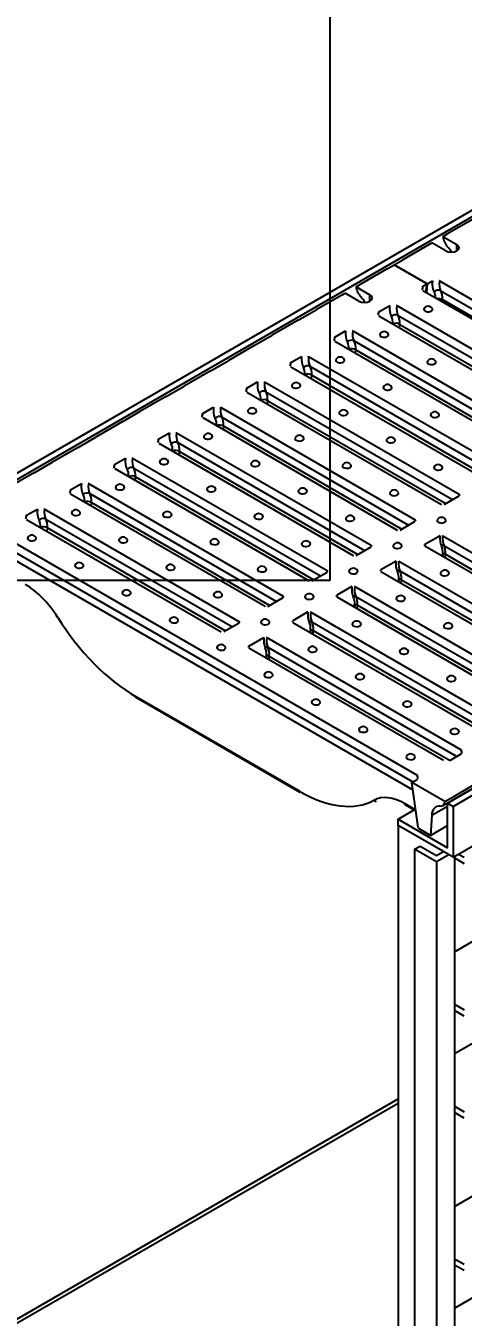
# Paper-space layout 'Layout1' of a CAD drawing. Extents: x -5 to 21.5, y -3 to 17.1.
# Drawn here: x 14.308 to 15.095, y 9.471 to 11.791 of the extents above; entities that cross this region are included whole.
import ezdxf

# ---------------------------------------------------------------- set-up
doc = ezdxf.new("R2010")
doc.units = 0
doc.header["$LTSCALE"] = 0.015748
doc.header["$MEASUREMENT"] = 0
doc.layers.add('Visible Edges', color=7, linetype='Continuous', lineweight=25)
doc.styles.add('ROMANS', font='romans.shx', dxfattribs={"height": 1.75})
doc.dimstyles.new('DEFAULT-ANSI', dxfattribs={"dimtxt": 0.12, "dimasz": 1.5, "dimexe": 0.125, "dimexo": 0.0625, "dimgap": 0.031496, "dimtad": 0, "dimtih": 1, "dimtoh": 1, "dimrnd": 1e-08, "dimzin": 0, "dimdsep": 46, "dimtxsty": 'ROMANS', "dimcen": 0.09, "dimdle": 0.393701, "dimclrd": 47, "dimclre": 47, "dimclrt": 47, "dimadec": 0, "dimazin": 0, "dimtfac": 1, "dimtofl": 0, "dimtmove": 0, "dimatfit": 3, "dimfxl": 0, "dimtolj": 1, "dimtzin": 0, "dimlwd": 25, "dimlwe": 25, "dimarcsym": 0})

# ---------------------------------------------------------------- blocks, each defined once
blk = doc.blocks.new('*D10')
at = {"color": 47, "lineweight": 25}
for p, q in [((14.8545, 15.4239), (14.8545, 16.9239)), ((11.3915, 13.9239), (14.9795, 13.9239)), ((11.3915, 13.7943), (14.9795, 13.7943)), ((14.8545, 12.2943), (14.8545, 10.7943)), ((14.8545, 10.7943), (13.3545, 10.7943))]:
    blk.add_line(p, q, dxfattribs=at)
at = {"color": 47}
for points in [[(14.6045, 15.4239), (15.1045, 15.4239), (14.8545, 13.9239)], [(14.6045, 12.2943), (15.1045, 12.2943), (14.8545, 13.7943)]]:
    blk.add_solid(points, dxfattribs=at)
at = {"layer": 'Defpoints', "color": 0}
for p in [(11.329, 13.9239), (11.329, 13.7943), (14.8545, 13.7943)]:
    blk.add_point(p, dxfattribs=at)
at = {"color": 47, "insert": (11.942, 10.7943), "char_height": 1, "attachment_point": 5, "style": 'ROMANS'}
blk.add_mtext('\\A1;0.81', dxfattribs=at)

psp = doc.layouts.get("Layout1")

# ---------------------------------------------------------------- linework, layer by layer
at = {"layer": 'Visible Edges', "color": 7, "linetype": 'Continuous', "lineweight": 25}
for p, q in [((14.1657, 10.9145), (17.4326, 12.8007)), ((14.1756, 10.9088), (17.4425, 12.7949)), ((15.0666, 10.3944), (18.3334, 12.2805)), ((15.0765, 10.3887), (18.3433, 12.2748)), ((15.1125, 11.444), (15.0654, 11.4168)), ((15.0333, 11.3983), (14.9862, 11.3711)), ((15.0333, 11.3983), (15.0383, 11.4012)), ((15.0632, 11.3868), (15.0383, 11.4012)), ((15.0581, 11.4126), (15.0654, 11.4168)), ((15.0581, 11.4126), (15.083, 11.3982)), ((15.083, 11.3868), (15.083, 11.3982)), ((14.9565, 11.3539), (14.9093, 11.3267)), ((14.9565, 11.3539), (14.9702, 11.3618)), ((14.9702, 11.3618), (14.9862, 11.3711)), ((15.0296, 11.3275), (14.9702, 11.3618)), ((14.9702, 11.3618), (15.0296, 11.3275)), ((14.9021, 11.3225), (14.9093, 11.3267)), ((15.0222, 11.3233), (15.0296, 11.3275)), ((15.0273, 11.313), (15.0296, 11.3275)), ((15.0296, 11.3275), (15.0286, 11.3123)), ((15.0296, 11.3275), (15.0392, 11.3331)), ((15.0296, 11.3275), (15.0296, 11.3275)), ((15.0519, 11.3331), (15.8014, 10.9004)), ((14.8773, 11.3082), (14.8301, 11.281)), ((14.8773, 11.3082), (14.8823, 11.3111)), ((14.9072, 11.2967), (14.8823, 11.3111)), ((14.9021, 11.3225), (14.927, 11.3081)), ((14.927, 11.2967), (14.927, 11.3081)), ((15.0222, 11.3159), (15.7717, 10.8832)), ((15.0543, 11.3153), (15.7935, 10.8884)), ((14.7981, 11.2625), (14.8301, 11.281)), ((14.943, 11.2776), (14.9624, 11.2888)), ((14.9751, 11.2887), (15.325, 11.0867)), ((15.0573, 11.2957), (15.0575, 11.2993)), ((15.0575, 11.2993), (15.7804, 10.8819)), ((14.7981, 11.2625), (14.7509, 11.2353)), ((14.943, 11.2702), (15.2929, 11.0682)), ((14.9774, 11.2709), (15.3132, 11.0771)), ((14.7189, 11.2167), (14.7509, 11.2353)), ((14.8638, 11.2318), (14.8832, 11.243)), ((14.8959, 11.243), (15.2458, 11.041)), ((14.9803, 11.2487), (14.9807, 11.2549)), ((14.9807, 11.2549), (15.301, 11.07)), ((14.7189, 11.2167), (14.6718, 11.1895)), ((14.8638, 11.2245), (15.2137, 11.0225)), ((14.8983, 11.2252), (15.234, 11.0313)), ((14.9011, 11.203), (14.9015, 11.2092)), ((14.9015, 11.2092), (15.2218, 11.0243)), ((14.6397, 11.171), (14.6718, 11.1895)), ((14.7846, 11.1861), (14.804, 11.1973)), ((14.8167, 11.1973), (15.1666, 10.9953)), ((14.6397, 11.171), (14.5926, 11.1438)), ((14.7847, 11.1788), (15.1345, 10.9768)), ((14.8191, 11.1795), (15.1548, 10.9856)), ((14.8219, 11.1573), (14.8223, 11.1635)), ((14.8223, 11.1635), (15.1426, 10.9785)), ((14.5605, 11.1253), (14.5926, 11.1438)), ((14.7054, 11.1404), (14.7248, 11.1516)), ((14.7375, 11.1516), (15.0874, 10.9496)), ((14.5605, 11.1253), (14.5134, 11.0981)), ((14.7055, 11.133), (15.0553, 10.931)), ((14.7399, 11.1337), (15.0756, 10.9399)), ((14.7427, 11.1116), (14.7431, 11.1177)), ((14.7431, 11.1177), (15.0634, 10.9328)), ((14.4813, 11.0796), (14.5134, 11.0981)), ((14.6262, 11.0947), (14.6456, 11.1059)), ((14.6583, 11.1058), (15.0082, 10.9038)), ((14.4813, 11.0796), (14.4342, 11.0524)), ((14.6263, 11.0873), (14.9761, 10.8853)), ((14.6607, 11.088), (14.9964, 10.8942)), ((14.6635, 11.0658), (14.6639, 11.072)), ((14.6639, 11.072), (14.9842, 10.8871)), ((14.4021, 11.0339), (14.4342, 11.0524)), ((14.547, 11.0489), (14.5664, 11.0601)), ((14.5791, 11.0601), (14.929, 10.8581)), ((14.4021, 11.0339), (14.355, 11.0066)), ((14.5471, 11.0416), (14.8969, 10.8396)), ((14.5815, 11.0423), (14.9172, 10.8484)), ((14.5843, 11.0201), (14.5847, 11.0263)), ((14.5847, 11.0263), (14.905, 10.8414)), ((14.3229, 10.9881), (14.355, 11.0066)), ((14.4678, 11.0032), (14.4872, 11.0144)), ((14.4999, 11.0144), (14.8498, 10.8124)), ((14.3229, 10.9881), (14.2758, 10.9609)), ((14.4679, 10.9959), (14.8177, 10.7939)), ((14.5023, 10.9966), (14.8381, 10.8027)), ((14.5051, 10.9744), (14.5055, 10.9806)), ((14.5055, 10.9806), (14.8258, 10.7956)), ((14.3886, 10.9575), (14.408, 10.9687)), ((14.4207, 10.9687), (14.7706, 10.7667)), ((14.3887, 10.9502), (14.7386, 10.7482)), ((14.4231, 10.9508), (14.7589, 10.757)), ((14.4259, 10.9287), (14.4263, 10.9348)), ((14.4263, 10.9348), (14.7466, 10.7499)), ((15.0603, 10.931), (15.0874, 10.9467)), ((14.3094, 10.9118), (14.3288, 10.923)), ((14.3416, 10.9229), (14.6914, 10.7209)), ((14.3095, 10.9044), (14.6594, 10.7024)), ((14.3439, 10.9051), (14.6797, 10.7113)), ((14.3467, 10.8829), (14.3471, 10.8891)), ((14.3471, 10.8891), (14.6674, 10.7042)), ((14.9811, 10.8853), (15.0082, 10.901)), ((14.2624, 10.8772), (15.0119, 10.4445)), ((15.053, 10.8751), (15.0259, 10.8595)), ((15.058, 10.8751), (15.4078, 10.6731)), ((14.2647, 10.8594), (15.004, 10.4326)), ((14.2679, 10.8434), (15.0042, 10.4183)), ((14.9019, 10.8396), (14.929, 10.8552)), ((15.0259, 10.8566), (15.3758, 10.6546)), ((15.0578, 10.842), (15.0575, 10.8384)), ((15.06, 10.8574), (15.3999, 10.6612)), ((15.0622, 10.8357), (15.0627, 10.8418)), ((15.0627, 10.8418), (15.3876, 10.6541)), ((14.9738, 10.8294), (14.9467, 10.8137)), ((14.9788, 10.8294), (15.3286, 10.6274)), ((14.8227, 10.7939), (14.8498, 10.8095)), ((14.9467, 10.8109), (15.2966, 10.6089)), ((14.9786, 10.7963), (14.9783, 10.7926)), ((14.9808, 10.8117), (15.3207, 10.6155)), ((14.983, 10.7899), (14.9835, 10.796)), ((14.9835, 10.796), (15.3084, 10.6084)), ((14.8946, 10.7837), (14.8675, 10.768)), ((14.8996, 10.7837), (15.2494, 10.5817)), ((14.7435, 10.7481), (14.7707, 10.7638)), ((14.8675, 10.7652), (15.2174, 10.5632)), ((14.8994, 10.7506), (14.8991, 10.7469)), ((14.9017, 10.766), (15.2416, 10.5697)), ((14.9038, 10.7442), (14.9043, 10.7503)), ((14.9043, 10.7503), (15.2293, 10.5627)), ((14.8154, 10.738), (14.7883, 10.7223)), ((14.8204, 10.7379), (15.1702, 10.5359)), ((14.6915, 10.7181), (14.6643, 10.7024)), ((14.7883, 10.7194), (15.1382, 10.5174)), ((14.8202, 10.7048), (14.8199, 10.7012)), ((14.8225, 10.7203), (15.1624, 10.524)), ((14.8246, 10.6985), (14.8251, 10.7046)), ((14.8251, 10.7046), (15.1501, 10.517)), ((14.7091, 10.6766), (14.7362, 10.6922)), ((14.7412, 10.6922), (15.0911, 10.4902)), ((14.7091, 10.6737), (15.059, 10.4717)), ((14.741, 10.6591), (14.7407, 10.6555)), ((14.7433, 10.6745), (15.0832, 10.4783)), ((14.7454, 10.6528), (14.7459, 10.6589)), ((14.7459, 10.6589), (15.0709, 10.4713)), ((14.8004, 10.416), (14.5053, 10.5864)), ((14.506, 10.5849), (14.8011, 10.4145)), ((15.0765, 10.2973), (15.4243, 10.4981)), ((15.0717, 10.4717), (15.0911, 10.4829)), ((15.0023, 10.4316), (15.0119, 10.4372)), ((15.0616, 10.3973), (15.0023, 10.4316)), ((15.0138, 10.3515), (15.0023, 10.4316)), ((15.0744, 10.3995), (15.1196, 10.4256)), ((15.0776, 10.4065), (15.1248, 10.4337)), ((15.0776, 10.4065), (15.1248, 10.4337)), ((15.0579, 10.39), (15.0744, 10.3995)), ((15.0616, 10.3973), (15.0776, 10.4065)), ((14.9775, 10.3659), (15.0065, 10.3826)), ((15.0094, 10.382), (14.9902, 10.393)), ((14.9909, 10.3916), (15.0096, 10.3808)), ((15.038, 10.3727), (15.0666, 10.3892)), ((15.0666, 10.3944), (15.0765, 10.3887)), ((15.0666, 10.3144), (15.0666, 10.3944)), ((15.0765, 10.3887), (15.0765, 10.2973)), ((14.9775, 10.3659), (15.0666, 10.3144)), ((14.9775, 10.3544), (14.9775, 10.3659)), ((15.0765, 10.2973), (14.9775, 10.3544)), ((15.0591, 10.3073), (14.9775, 10.3544)), ((14.9775, 10.3544), (14.9775, 8.9941)), ((15.038, 10.3727), (15.0356, 10.3365)), ((15.0356, 10.3365), (15.0666, 10.3544)), ((15.0356, 10.3365), (15.0164, 10.3476)), ((15.0072, 10.3117), (15.0171, 10.3174)), ((15.0468, 10.2888), (15.0072, 10.3117)), ((15.0072, 10.3117), (15.0072, 8.9514)), ((15.0171, 10.3174), (15.0468, 10.3002)), ((15.0468, 10.3002), (15.0591, 10.3073)), ((15.069, 10.3016), (15.0468, 10.2888)), ((15.0468, 10.2888), (15.0468, 8.9285)), ((15.0789, 10.2986), (15.0789, 10.2959)), ((15.0789, 10.2959), (15.0789, 10.033)), ((15.0789, 10.2959), (15.0963, 10.2858)), ((15.0864, 10.303), (15.0963, 10.2973)), ((15.0789, 10.1272), (15.1804, 10.1858)), ((15.0789, 10.033), (15.0963, 10.0229)), ((15.0789, 10.033), (15.0789, 10.0216)), ((15.0963, 10.0115), (15.0789, 10.0216)), ((15.0789, 10.0216), (15.0789, 9.8501)), ((15.0789, 9.9443), (15.1804, 10.0029)), ((14.2647, 9.4514), (14.9775, 9.8629)), ((14.2711, 9.4477), (14.9775, 9.8556)), ((15.0789, 9.8501), (15.0963, 9.84)), ((15.0789, 9.8501), (15.0789, 9.8387)), ((15.0963, 9.8286), (15.0789, 9.8387)), ((15.0789, 9.8387), (15.0789, 9.5758)), ((15.0789, 9.6699), (15.1804, 9.7286)), ((15.0789, 9.5758), (15.0963, 9.5657)), ((15.0789, 9.5758), (15.0789, 9.5643)), ((15.0963, 9.5543), (15.0789, 9.5643)), ((15.0789, 9.5643), (15.0789, 9.3929)), ((15.0789, 9.487), (15.1804, 9.5457))]:
    psp.add_line(p, q, dxfattribs=at)
for points in [[(15.0519, 11.3331), (15.0515, 11.3333)], [(15.0222, 11.3233), (15.0218, 11.323)], [(14.9751, 11.2887), (14.9747, 11.289)], [(14.943, 11.2776), (14.9426, 11.2773)], [(14.8959, 11.243), (14.8955, 11.2432)], [(14.8638, 11.2318), (14.8634, 11.2316)], [(14.7846, 11.1861), (14.7842, 11.1859)], [(14.8167, 11.1973), (14.8163, 11.1975)], [(14.7054, 11.1404), (14.705, 11.1401)], [(14.7375, 11.1516), (14.7371, 11.1518)], [(14.6262, 11.0947), (14.6258, 11.0944)], [(14.6583, 11.1058), (14.6579, 11.1061)], [(14.547, 11.0489), (14.5466, 11.0487)], [(14.5791, 11.0601), (14.5787, 11.0604)], [(14.4678, 11.0032), (14.4674, 11.003)], [(14.4999, 11.0144), (14.4995, 11.0146)], [(14.3886, 10.9575), (14.3882, 10.9572)], [(14.4207, 10.9687), (14.4203, 10.9689)], [(15.0553, 10.931), (15.0555, 10.931)], [(15.0874, 10.9467), (15.0876, 10.9468)], [(14.3094, 10.9118), (14.309, 10.9115)], [(14.3416, 10.9229), (14.3411, 10.9232)], [(14.9761, 10.8853), (14.9763, 10.8852)], [(15.0082, 10.901), (15.0084, 10.9011)], [(15.058, 10.8751), (15.0578, 10.8752)], [(14.8969, 10.8396), (14.8971, 10.8395)], [(14.929, 10.8552), (14.9292, 10.8553)], [(15.0259, 10.8595), (15.0257, 10.8594)], [(14.9788, 10.8294), (14.9786, 10.8295)], [(14.8177, 10.7939), (14.8179, 10.7938)], [(14.8498, 10.8095), (14.85, 10.8096)], [(14.9467, 10.8137), (14.9465, 10.8137)], [(14.8675, 10.768), (14.8673, 10.7679)], [(14.8996, 10.7837), (14.8994, 10.7838)], [(14.7386, 10.7482), (14.7387, 10.7481)], [(14.7707, 10.7638), (14.7708, 10.7639)], [(14.365, 10.7279), (14.3628, 10.7308)], [(14.7883, 10.7223), (14.7881, 10.7222)], [(14.8204, 10.7379), (14.8202, 10.738)], [(14.6594, 10.7024), (14.6595, 10.7023)], [(14.6915, 10.7181), (14.6916, 10.7182)], [(14.7091, 10.6766), (14.7089, 10.6765)], [(14.7412, 10.6922), (14.741, 10.6923)], [(14.506, 10.5849), (14.5028, 10.5873)], [(15.059, 10.4717), (15.0594, 10.4715)], [(15.0911, 10.4829), (15.0915, 10.4831)], [(15.0119, 10.4372), (15.0123, 10.4374)], [(14.9384, 10.3983), (14.9359, 10.3977)], [(15.0743, 10.3995), (15.0745, 10.3996)], [(15.0776, 10.4065), (15.0776, 10.4061)], [(14.9909, 10.3916), (14.9885, 10.3926)]]:
    psp.add_lwpolyline(points, dxfattribs=at)
for centre in [(15.0317, 11.2789), (14.9525, 11.2332), (14.8733, 11.1875), (15.0377, 11.184), (14.7941, 11.1417), (14.9585, 11.1383), (14.715, 11.096), (14.8793, 11.0926), (15.0436, 11.0892), (14.6358, 11.0503), (14.8001, 11.0469), (14.9644, 11.0434), (14.5566, 11.0046), (14.7209, 11.0011), (14.8852, 10.9977), (15.0496, 10.9943), (14.4774, 10.9588), (14.6417, 10.9554), (14.806, 10.952), (14.9704, 10.9486), (14.3982, 10.9131), (14.5625, 10.9097), (14.7268, 10.9063), (14.8912, 10.9028), (15.0555, 10.8994), (14.319, 10.8674), (14.4833, 10.864), (14.6476, 10.8605), (14.812, 10.8571), (14.9763, 10.8537), (14.4041, 10.8182), (14.5684, 10.8148), (14.7328, 10.8114), (14.8971, 10.808), (15.0614, 10.8045), (14.4892, 10.7691), (14.6536, 10.7657), (14.8179, 10.7622), (14.9822, 10.7588), (14.5744, 10.7199), (14.7387, 10.7165), (14.903, 10.7131), (15.0674, 10.7097), (14.6595, 10.6708), (14.8238, 10.6674), (14.9882, 10.6639), (14.7446, 10.6216), (14.909, 10.6182), (15.0733, 10.6148), (14.8298, 10.5725), (14.9941, 10.569), (14.9149, 10.5233), (15.0793, 10.5199), (15.0001, 10.4742)]:
    psp.add_arc(centre, 0.00868, 30.9041, 149.0959, dxfattribs=at)
for centre, major_axis, ratio, start_param, end_param in [((15.0728, 11.4062), (-0.0105, 0.0182), 0.57735, 0.907562, 1.922268), ((15.0731, 11.3925), (0.014, 0), 0.57735, 3.926991, 7.068583), ((15.0541, 11.3703), (-0.021, 0.0364), 0.57735, 4.766946, 5.063861), ((15.0852, 11.3605), (0.0377, 0.0532), 0.504809, 2.419633, 2.911791), ((15.0915, 11.356), (-0.0331, -0.0455), 0.492768, 5.550185, 6.058778), ((14.9168, 11.3161), (-0.0105, 0.0182), 0.57735, 0.907562, 1.922268), ((14.9171, 11.3024), (0.014, 0), 0.57735, 3.926991, 7.068583), ((14.8981, 11.2802), (-0.021, 0.0364), 0.57735, 4.766946, 5.063861), ((14.9764, 11.2976), (0.0377, 0.0532), 0.504809, 5.403026, 5.528356), ((15.0487, 11.3085), (-0.00777, -0.00445), 0.84132, 3.567123, 5.079869), ((15.0114, 11.2787), (0.0273, 0.0385), 0.504809, 5.688575, 6.053383), ((15.0512, 11.2952), (-0.00894, 0.00057), 0.67116, 3.970205, 5.100834), ((15.0177, 11.2742), (-0.0318, -0.0462), 0.516761, 2.449631, 2.905864), ((15.0084, 11.3161), (0.0377, 0.0532), 0.504809, 2.419633, 2.911791), ((15.0147, 11.3116), (-0.0331, -0.0455), 0.492768, 5.550185, 6.058778), ((15.0317, 11.2819), (-0.00788, 0), 0.57735, 5.950442, 8.63938), ((15.0317, 11.2819), (0.00788, 0), 0.57735, 5.497787, 6.615929), ((14.8972, 11.2519), (0.0377, 0.0532), 0.504809, 5.403026, 5.528356), ((14.9719, 11.2642), (-0.00777, -0.00445), 0.84132, 3.567123, 5.079869), ((14.9346, 11.2343), (0.0273, 0.0385), 0.504809, 5.608398, 6.053383), ((14.9743, 11.2509), (-0.00894, 0.00057), 0.67116, 3.970205, 5.481714), ((14.9409, 11.2298), (-0.0318, -0.0462), 0.516761, 2.449631, 2.905864), ((14.9292, 11.2704), (0.0377, 0.0532), 0.504809, 2.419633, 2.911791), ((14.9355, 11.2659), (-0.0331, -0.0455), 0.492768, 5.550185, 6.058778), ((14.9525, 11.2362), (-0.00788, 0), 0.57735, 5.950442, 8.63938), ((14.9525, 11.2362), (0.00788, 0), 0.57735, 5.497787, 6.615929), ((14.818, 11.2061), (0.0377, 0.0532), 0.504809, 5.403026, 5.528356), ((14.8927, 11.2184), (-0.00777, -0.00445), 0.84132, 3.567123, 5.079869), ((14.8554, 11.1886), (0.0273, 0.0385), 0.504809, 5.608398, 6.053383), ((14.8951, 11.2051), (-0.00894, 0.00057), 0.67116, 3.970205, 5.481714), ((14.8617, 11.1841), (-0.0318, -0.0462), 0.516761, 2.449631, 2.905864), ((14.7388, 11.1604), (0.0377, 0.0532), 0.504809, 5.403026, 5.528356), ((14.85, 11.2247), (0.0377, 0.0532), 0.504809, 2.419633, 2.911791), ((14.8563, 11.2202), (-0.0331, -0.0455), 0.492768, 5.550185, 6.058778), ((14.8733, 11.1904), (-0.00788, 0), 0.57735, 5.950442, 8.63938), ((14.8733, 11.1904), (0.00788, 0), 0.57735, 5.497787, 6.615929), ((15.0377, 11.187), (-0.00788, 0), 0.57735, 5.950442, 8.63938), ((15.0377, 11.187), (0.00788, 0), 0.57735, 5.497787, 6.615929), ((14.8135, 11.1727), (-0.00777, -0.00445), 0.84132, 3.567123, 5.079869), ((14.7762, 11.1429), (0.0273, 0.0385), 0.504809, 5.608398, 6.053383), ((14.816, 11.1594), (-0.00894, 0.00057), 0.67116, 3.970205, 5.481714), ((14.7825, 11.1384), (-0.0318, -0.0462), 0.516761, 2.449631, 2.905864), ((14.6596, 11.1147), (0.0377, 0.0532), 0.504809, 5.403026, 5.528356), ((14.7708, 11.1789), (0.0377, 0.0532), 0.504809, 2.419633, 2.911791), ((14.7771, 11.1744), (-0.0331, -0.0455), 0.492768, 5.550185, 6.058778), ((14.7941, 11.1447), (-0.00788, 0), 0.57735, 5.950442, 8.63938), ((14.7941, 11.1447), (0.00788, 0), 0.57735, 5.497787, 6.615929), ((14.9585, 11.1413), (-0.00788, 0), 0.57735, 5.950442, 8.63938), ((14.9585, 11.1413), (0.00788, 0), 0.57735, 5.497787, 6.615929), ((14.7343, 11.127), (-0.00777, -0.00445), 0.84132, 3.567123, 5.079869), ((14.697, 11.0971), (0.0273, 0.0385), 0.504809, 5.608398, 6.053383), ((14.7368, 11.1137), (-0.00894, 0.00057), 0.67116, 3.970205, 5.481714), ((14.7033, 11.0926), (-0.0318, -0.0462), 0.516761, 2.449631, 2.905864), ((14.5804, 11.069), (0.0377, 0.0532), 0.504809, 5.403026, 5.528356), ((14.6916, 11.1332), (0.0377, 0.0532), 0.504809, 2.419633, 2.911791), ((14.6979, 11.1287), (-0.0331, -0.0455), 0.492768, 5.550185, 6.058778), ((14.715, 11.099), (-0.00788, 0), 0.57735, 5.950442, 8.63938), ((14.715, 11.099), (0.00788, 0), 0.57735, 5.497787, 6.615929), ((14.8793, 11.0956), (-0.00788, 0), 0.57735, 5.950442, 8.63938), ((14.8793, 11.0956), (0.00788, 0), 0.57735, 5.497787, 6.615929), ((15.0436, 11.0921), (-0.00788, 0), 0.57735, 5.950442, 8.63938), ((15.0436, 11.0921), (0.00788, 0), 0.57735, 5.497787, 6.615929), ((14.6551, 11.0813), (-0.00777, -0.00445), 0.84132, 3.567123, 5.079869), ((14.6178, 11.0514), (0.0273, 0.0385), 0.504809, 5.608398, 6.053383), ((14.6576, 11.068), (-0.00894, 0.00057), 0.67116, 3.970205, 5.481714), ((14.6241, 11.0469), (-0.0318, -0.0462), 0.516761, 2.449631, 2.905864), ((14.5012, 11.0232), (0.0377, 0.0532), 0.504809, 5.403026, 5.528356), ((14.6124, 11.0875), (0.0377, 0.0532), 0.504809, 2.419633, 2.911791), ((14.6187, 11.083), (-0.0331, -0.0455), 0.492768, 5.550185, 6.058778), ((14.6358, 11.0533), (-0.00788, 0), 0.57735, 5.950442, 8.63938), ((14.6358, 11.0533), (0.00788, 0), 0.57735, 5.497787, 6.615929), ((14.8001, 11.0498), (-0.00788, 0), 0.57735, 5.950442, 8.63938), ((14.8001, 11.0498), (0.00788, 0), 0.57735, 5.497787, 6.615929), ((14.9644, 11.0464), (-0.00788, 0), 0.57735, 5.950442, 8.63938), ((14.9644, 11.0464), (0.00788, 0), 0.57735, 5.497787, 6.615929), ((14.5759, 11.0355), (-0.00777, -0.00445), 0.84132, 3.567123, 5.079869), ((14.5386, 11.0057), (0.0273, 0.0385), 0.504809, 5.608398, 6.053383), ((14.5784, 11.0223), (-0.00894, 0.00057), 0.67116, 3.970205, 5.481714), ((14.5449, 11.0012), (-0.0318, -0.0462), 0.516761, 2.449631, 2.905864), ((14.422, 10.9775), (0.0377, 0.0532), 0.504809, 5.403026, 5.528356), ((14.5333, 11.0418), (0.0377, 0.0532), 0.504809, 2.419633, 2.911791), ((14.5395, 11.0373), (-0.0331, -0.0455), 0.492768, 5.550185, 6.058778), ((14.5566, 11.0075), (-0.00788, 0), 0.57735, 5.950442, 8.63938), ((14.5566, 11.0075), (0.00788, 0), 0.57735, 5.497787, 6.615929), ((14.7209, 11.0041), (-0.00788, 0), 0.57735, 5.950442, 8.63938), ((14.7209, 11.0041), (0.00788, 0), 0.57735, 5.497787, 6.615929), ((14.8852, 11.0007), (-0.00788, 0), 0.57735, 5.950442, 8.63938), ((14.8852, 11.0007), (0.00788, 0), 0.57735, 5.497787, 6.615929), ((14.4967, 10.9898), (-0.00777, -0.00445), 0.84132, 3.567123, 5.079869), ((14.4595, 10.96), (0.0273, 0.0385), 0.504809, 5.608398, 6.053383), ((14.4992, 10.9765), (-0.00894, 0.00057), 0.67116, 3.970205, 5.481714), ((14.4657, 10.9555), (-0.0318, -0.0462), 0.516761, 2.449631, 2.905864), ((15.0496, 10.9973), (-0.00788, 0), 0.57735, 5.950442, 8.63938), ((15.0496, 10.9973), (0.00788, 0), 0.57735, 5.497787, 6.615929), ((14.3428, 10.9318), (0.0377, 0.0532), 0.504809, 5.403026, 5.528356), ((14.4541, 10.996), (0.0377, 0.0532), 0.504809, 2.419633, 2.911791), ((14.4603, 10.9915), (-0.0331, -0.0455), 0.492768, 5.550185, 6.058778), ((14.4774, 10.9618), (-0.00788, 0), 0.57735, 5.950442, 8.63938), ((14.4774, 10.9618), (0.00788, 0), 0.57735, 5.497787, 6.615929), ((14.6417, 10.9584), (-0.00788, 0), 0.57735, 5.950442, 8.63938), ((14.6417, 10.9584), (0.00788, 0), 0.57735, 5.497787, 6.615929), ((14.806, 10.955), (-0.00788, 0), 0.57735, 5.950442, 8.63938), ((14.806, 10.955), (0.00788, 0), 0.57735, 5.497787, 6.615929), ((14.4175, 10.9441), (-0.00777, -0.00445), 0.84132, 3.567123, 5.079869), ((14.3803, 10.9142), (0.0273, 0.0385), 0.504809, 5.608398, 6.053383), ((14.42, 10.9308), (-0.00894, 0.00057), 0.67116, 3.970205, 5.481714), ((14.3865, 10.9097), (-0.0318, -0.0462), 0.516761, 2.449631, 2.905864), ((14.9704, 10.9515), (-0.00788, 0), 0.57735, 5.950442, 8.63938), ((14.9704, 10.9515), (0.00788, 0), 0.57735, 5.497787, 6.615929), ((15.127, 10.9724), (0.0204, 0.0526), 0.656047, 2.254563, 2.308727), ((14.2636, 10.8861), (0.0377, 0.0532), 0.504809, 5.403026, 5.528356), ((14.3749, 10.9503), (0.0377, 0.0532), 0.504809, 2.419633, 2.911791), ((14.3383, 10.8984), (-0.00777, -0.00445), 0.84132, 3.567123, 5.079869), ((14.3811, 10.9458), (-0.0331, -0.0455), 0.492768, 5.550185, 6.058778), ((14.3982, 10.9161), (-0.00788, 0), 0.57735, 5.950442, 8.63938), ((14.3982, 10.9161), (0.00788, 0), 0.57735, 5.497787, 6.615929), ((14.5625, 10.9127), (-0.00788, 0), 0.57735, 5.950442, 8.63938), ((14.5625, 10.9127), (0.00788, 0), 0.57735, 5.497787, 6.615929), ((14.7268, 10.9092), (-0.00788, 0), 0.57735, 5.950442, 8.63938), ((14.7268, 10.9092), (0.00788, 0), 0.57735, 5.497787, 6.615929), ((14.8912, 10.9058), (-0.00788, 0), 0.57735, 5.950442, 8.63938), ((14.8912, 10.9058), (0.00788, 0), 0.57735, 5.497787, 6.615929), ((14.3011, 10.8685), (0.0273, 0.0385), 0.504809, 5.608398, 6.053383), ((14.3408, 10.8851), (-0.00894, 0.00057), 0.67116, 3.970205, 5.481714), ((14.3073, 10.864), (-0.0318, -0.0462), 0.516761, 2.449631, 2.905864), ((15.0478, 10.9267), (0.0204, 0.0526), 0.656047, 2.254563, 2.308727), ((15.0555, 10.9024), (-0.00788, 0), 0.57735, 5.950442, 8.63938), ((15.0555, 10.9024), (0.00788, 0), 0.57735, 5.497787, 6.615929), ((14.319, 10.8704), (-0.00788, 0), 0.57735, 5.950442, 8.63938), ((14.319, 10.8704), (0.00788, 0), 0.57735, 5.497787, 6.615929), ((14.4833, 10.8669), (-0.00788, 0), 0.57735, 5.950442, 8.63938), ((14.4833, 10.8669), (0.00788, 0), 0.57735, 5.497787, 6.615929), ((14.6476, 10.8635), (-0.00788, 0), 0.57735, 5.950442, 8.63938), ((14.6476, 10.8635), (0.00788, 0), 0.57735, 5.497787, 6.615929), ((14.812, 10.8601), (-0.00788, 0), 0.57735, 5.950442, 8.63938), ((14.812, 10.8601), (0.00788, 0), 0.57735, 5.497787, 6.615929), ((15.0951, 10.8998), (0.0353, 0.0482), 0.490466, 2.417881, 2.918155), ((15.0976, 10.898), (-0.0335, -0.0452), 0.484834, 5.553446, 6.062038), ((14.9686, 10.881), (0.0204, 0.0526), 0.656047, 2.254563, 2.308727), ((14.9763, 10.8567), (-0.00788, 0), 0.57735, 5.950442, 8.63938), ((14.9763, 10.8567), (0.00788, 0), 0.57735, 5.497787, 6.615929), ((14.9838, 10.8356), (0.0353, 0.0482), 0.490466, 5.487175, 5.542836), ((15.0579, 10.8548), (-0.00306, -0.00169), 0.850857, 3.580222, 5.082099), ((15.0204, 10.8185), (0.0312, 0.0425), 0.490466, 5.603515, 6.059747), ((15.0602, 10.8402), (-0.00349, 0.0003), 0.682233, 3.985512, 5.548907), ((15.0229, 10.8167), (-0.0329, -0.0456), 0.496082, 2.459523, 2.915755), ((14.4041, 10.8212), (-0.00788, 0), 0.57735, 5.950442, 8.63938), ((14.4041, 10.8212), (0.00788, 0), 0.57735, 5.497787, 6.615929), ((14.5684, 10.8178), (-0.00788, 0), 0.57735, 5.950442, 8.63938), ((14.5684, 10.8178), (0.00788, 0), 0.57735, 5.497787, 6.615929), ((14.7328, 10.8144), (-0.00788, 0), 0.57735, 5.950442, 8.63938), ((14.7328, 10.8144), (0.00788, 0), 0.57735, 5.497787, 6.615929), ((15.0159, 10.8541), (0.0353, 0.0482), 0.490466, 2.417881, 2.918155), ((15.0184, 10.8523), (-0.0335, -0.0452), 0.484834, 5.553446, 6.062038), ((14.8894, 10.8353), (0.0204, 0.0526), 0.656047, 2.254563, 2.308727), ((14.8971, 10.8109), (-0.00788, 0), 0.57735, 5.950442, 8.63938), ((14.8971, 10.8109), (0.00788, 0), 0.57735, 5.497787, 6.615929), ((14.9046, 10.7898), (0.0353, 0.0482), 0.490466, 5.487175, 5.542836), ((14.9787, 10.8091), (-0.00306, -0.00169), 0.850857, 3.580222, 5.082099), ((14.9412, 10.7728), (0.0312, 0.0425), 0.490466, 5.603515, 6.059747), ((14.981, 10.7945), (-0.00349, 0.0003), 0.682233, 3.985512, 5.548907), ((14.9437, 10.771), (-0.0329, -0.0456), 0.496082, 2.459523, 2.915755), ((15.0614, 10.8075), (-0.00788, 0), 0.57735, 5.950442, 8.63938), ((15.0614, 10.8075), (0.00788, 0), 0.57735, 5.497787, 6.615929), ((14.3114, 10.6956), (-0.062, 0.0975), 0.546379, 4.699017, 5.4742), ((14.4892, 10.7721), (-0.00788, 0), 0.57735, 5.950442, 8.63938), ((14.4892, 10.7721), (0.00788, 0), 0.57735, 5.497787, 6.615929), ((14.6536, 10.7686), (-0.00788, 0), 0.57735, 5.950442, 8.63938), ((14.6536, 10.7686), (0.00788, 0), 0.57735, 5.497787, 6.615929), ((14.8254, 10.7441), (0.0353, 0.0482), 0.490466, 5.487175, 5.542836), ((14.9367, 10.8084), (0.0353, 0.0482), 0.490466, 2.417881, 2.918155), ((14.9392, 10.8065), (-0.0335, -0.0452), 0.484834, 5.553446, 6.062038), ((14.8102, 10.7895), (0.0204, 0.0526), 0.656047, 2.254563, 2.308727), ((14.8179, 10.7652), (-0.00788, 0), 0.57735, 5.950442, 8.63938), ((14.8179, 10.7652), (0.00788, 0), 0.57735, 5.497787, 6.615929), ((14.8995, 10.7634), (-0.00306, -0.00169), 0.850857, 3.580222, 5.082099), ((14.862, 10.7271), (0.0312, 0.0425), 0.490466, 5.603515, 6.059747), ((14.9018, 10.7487), (-0.00349, 0.0003), 0.682233, 3.985512, 5.548907), ((14.8645, 10.7252), (-0.0329, -0.0456), 0.496082, 2.459523, 2.915755), ((14.9822, 10.7618), (-0.00788, 0), 0.57735, 5.950442, 8.63938), ((14.9822, 10.7618), (0.00788, 0), 0.57735, 5.497787, 6.615929), ((14.368, 10.7298), (-0.00297, -0.00186), 0.012835, 0, 0.578045), ((14.495, 10.8062), (-0.1485, 0.2334), 0.546379, 1.557425, 2.332618), ((14.5744, 10.7229), (-0.00788, 0), 0.57735, 5.950442, 8.63938), ((14.5744, 10.7229), (0.00788, 0), 0.57735, 5.497787, 6.615929), ((14.7462, 10.6984), (0.0353, 0.0482), 0.490466, 5.487175, 5.542836), ((14.8575, 10.7626), (0.0353, 0.0482), 0.490466, 2.417881, 2.918155), ((14.86, 10.7608), (-0.0335, -0.0452), 0.484834, 5.553446, 6.062038), ((14.731, 10.7438), (0.0204, 0.0526), 0.656047, 2.254563, 2.308727), ((14.7387, 10.7195), (-0.00788, 0), 0.57735, 5.950442, 8.63938), ((14.7387, 10.7195), (0.00788, 0), 0.57735, 5.497787, 6.615929), ((14.8203, 10.7176), (-0.00306, -0.00169), 0.850857, 3.580222, 5.082099), ((14.7828, 10.6813), (0.0312, 0.0425), 0.490466, 5.603515, 6.059747), ((14.8226, 10.703), (-0.00349, 0.0003), 0.682233, 3.985512, 5.548907), ((14.7853, 10.6795), (-0.0329, -0.0456), 0.496082, 2.459523, 2.915755), ((14.903, 10.7161), (-0.00788, 0), 0.57735, 5.950442, 8.63938), ((14.903, 10.7161), (0.00788, 0), 0.57735, 5.497787, 6.615929), ((15.0674, 10.7126), (-0.00788, 0), 0.57735, 5.950442, 8.63938), ((15.0674, 10.7126), (0.00788, 0), 0.57735, 5.497787, 6.615929), ((14.6595, 10.6738), (-0.00788, 0), 0.57735, 5.950442, 8.63938), ((14.6595, 10.6738), (0.00788, 0), 0.57735, 5.497787, 6.615929), ((14.6671, 10.6527), (0.0353, 0.0482), 0.490466, 5.487175, 5.542836), ((14.7783, 10.7169), (0.0353, 0.0482), 0.490466, 2.417881, 2.918155), ((14.7411, 10.6719), (-0.00306, -0.00169), 0.850857, 3.580222, 5.082099), ((14.7808, 10.7151), (-0.0335, -0.0452), 0.484834, 5.553446, 6.062038), ((14.7036, 10.6356), (0.0312, 0.0425), 0.490466, 5.603515, 6.059747), ((14.7434, 10.6573), (-0.00349, 0.0003), 0.682233, 3.985512, 5.548907), ((14.7061, 10.6338), (-0.0329, -0.0456), 0.496082, 2.459523, 2.915755), ((14.8238, 10.6703), (-0.00788, 0), 0.57735, 5.950442, 8.63938), ((14.8238, 10.6703), (0.00788, 0), 0.57735, 5.497787, 6.615929), ((14.9882, 10.6669), (-0.00788, 0), 0.57735, 5.950442, 8.63938), ((14.9882, 10.6669), (0.00788, 0), 0.57735, 5.497787, 6.615929), ((14.7446, 10.6246), (-0.00788, 0), 0.57735, 5.950442, 8.63938), ((14.7446, 10.6246), (0.00788, 0), 0.57735, 5.497787, 6.615929), ((14.909, 10.6212), (-0.00788, 0), 0.57735, 5.950442, 8.63938), ((14.909, 10.6212), (0.00788, 0), 0.57735, 5.497787, 6.615929), ((15.0733, 10.6177), (-0.00788, 0), 0.57735, 5.950442, 8.63938), ((15.0733, 10.6177), (0.00788, 0), 0.57735, 5.497787, 6.615929), ((14.5077, 10.5879), (-0.00175, -0.00303), 0.57735, 5.550147, 6.283185), ((14.8298, 10.5755), (-0.00788, 0), 0.57735, 5.950442, 8.63938), ((14.8298, 10.5755), (0.00788, 0), 0.57735, 5.497787, 6.615929), ((14.9941, 10.572), (-0.00788, 0), 0.57735, 5.950442, 8.63938), ((14.9941, 10.572), (0.00788, 0), 0.57735, 5.497787, 6.615929), ((14.9149, 10.5263), (-0.00788, 0), 0.57735, 5.950442, 8.63938), ((14.9149, 10.5263), (0.00788, 0), 0.57735, 5.497787, 6.615929), ((15.0793, 10.5229), (-0.00788, 0), 0.57735, 5.950442, 8.63938), ((15.0793, 10.5229), (0.00788, 0), 0.57735, 5.497787, 6.615929), ((15.1306, 10.5131), (0.0211, 0.0522), 0.650377, 2.265106, 2.404384), ((15.0001, 10.4771), (-0.00788, 0), 0.57735, 5.950442, 8.63938), ((15.0001, 10.4771), (0.00788, 0), 0.57735, 5.497787, 6.615929), ((15.0515, 10.4674), (0.0211, 0.0522), 0.650377, 2.265106, 2.404384), ((14.7901, 10.6358), (-0.1485, 0.2334), 0.546379, 2.332618, 3.107811), ((14.8028, 10.4176), (-0.00175, -0.00303), 0.57735, 5.550147, 6.283185), ((14.9945, 10.3012), (-0.062, 0.0975), 0.546379, 5.474211, 6.249404), ((14.9367, 10.4014), (0.00169, -0.00306), 0.837067, 4.765011, 6.283185), ((15.0468, 10.4078), (-0.0113, 0.0177), 0.546379, 2.766544, 3.78125), ((15.1172, 10.4294), (0.028, 0.0485), 0.57735, 2.356194, 2.356235), ((14.9927, 10.3946), (-0.00175, -0.00303), 0.57735, 5.550147, 6.283185), ((15.0677, 10.3516), (-0.0226, 0.0355), 0.546379, 5.908137, 6.922834), ((15.0163, 10.3504), (-0.00188, 0.00295), 0.546379, 0.88125, 2.332618)]:
    psp.add_ellipse(centre, major_axis=major_axis, ratio=ratio, start_param=start_param, end_param=end_param, dxfattribs=at)

# ---------------------------------------------------------------- dimensions: what is measured, and where the dimension line sits
dim = psp.add_linear_dim(base=(14.8545, 13.7943), p1=(11.329, 13.9239), p2=(11.329, 13.7943), angle=90, text='0.81', dimstyle='DEFAULT-ANSI')
dim.commit()
dim.dimension.update_dxf_attribs({"geometry": '*D10', "text_midpoint": (11.942, 10.7943), "dimtype": 160})

doc.saveas('drawing.dxf')
